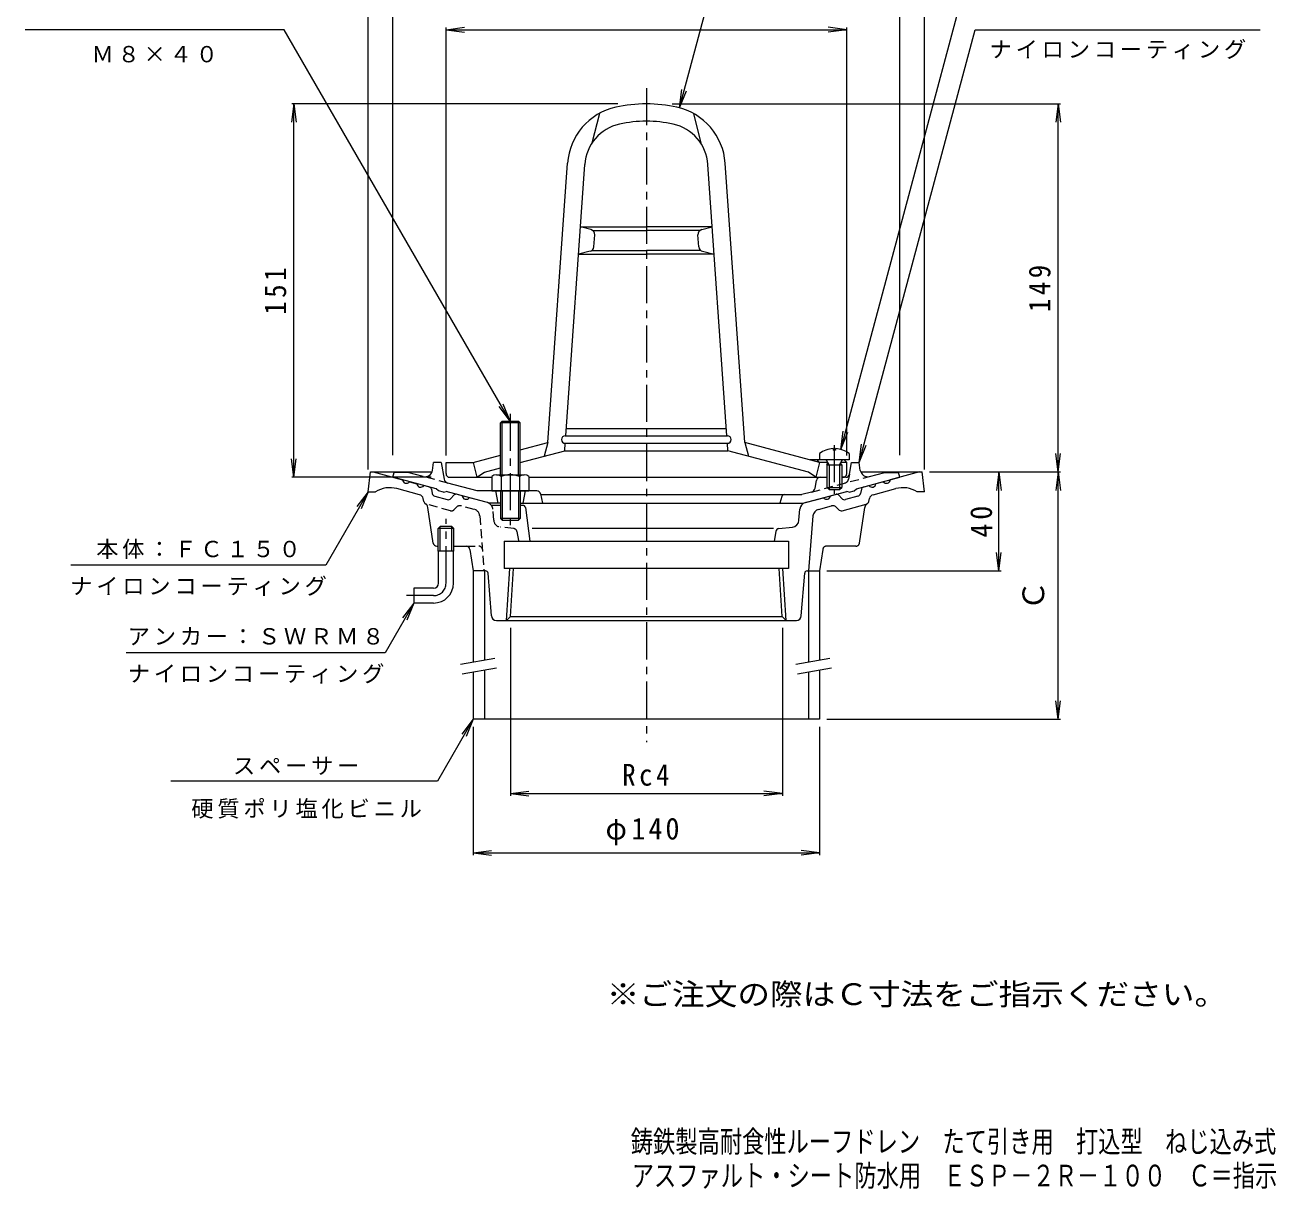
# Model space of a CAD drawing. Units: millimetres, scale not verified. Extents: x -283 to 222, y -346 to 389.
# Drawn here: x -283 to 222, y -346 to 125 of the extents above; entities that cross this region are included whole.
import ezdxf
from ezdxf.enums import TextEntityAlignment as Align

# ---------------------------------------------------------------- set-up
doc = ezdxf.new("R2010")
doc.units = ezdxf.units.MM
doc.header["$LTSCALE"] = 3
for name, pattern in [('CHAIN1', [8, 5, -1, 1, -1]), ('DASHED1', [1.8, 1.2, -0.6]), ('DOUBLE_CHAIN1', [8.8, 5, -1, 0.6, -0.6, 0.6, -1])]:
    doc.linetypes.add(name, pattern=pattern)
for name, color, linetype, lineweight in [('0-0', 3, 'Continuous', 9), ('0-1', 2, 'Continuous', 9), ('0-2', 6, 'Continuous', 5), ('0-3', 4, 'Continuous', 9), ('0-4', 7, 'Continuous', 9), ('0-5', 7, 'Continuous', 9)]:
    doc.layers.add(name, color=color, linetype=linetype, lineweight=lineweight)
doc.layers.add('F-4', color=2, linetype='Continuous')
doc.layers.add('F-5', color=2, linetype='Continuous')
doc.styles.add('ＭＳ ゴシック', font='')
doc.styles.get('ＭＳ ゴシック').set_extended_font_data('MS Gothic')

msp = doc.modelspace()

# ---------------------------------------------------------------- linework, layer by layer
at = {"layer": '0-0', "linetype": 'CHAIN1'}
for p, q in [((-32.1, 99.362), (-32.1, -165.138)), ((-113.1, -100.879), (-113.1, -74.879)), ((-118.1, -105.879), (-129.1, -105.879))]:
    msp.add_line(p, q, dxfattribs=at)
at = {"layer": '0-0'}
for p, q in [((-144.6, -63.879), (-143.6, -55.879)), ((-143.6, -55.879), (-118.764, -55.879)), ((-142.6, -55.879), (-130.744, -59.056)), ((-127.846, -59.833), (-124.949, -60.609)), ((54.564, -55.879), (79.4, -55.879)), ((63.647, -59.833), (60.749, -60.609)), ((78.4, -55.879), (66.544, -59.056)), ((80.4, -63.879), (79.4, -55.879)), ((-144.6, -63.879), (-141.6, -63.879)), ((-123.77, -65.066), (-132.958, -62.604)), ((-119.75, -62.002), (-122.051, -61.386)), ((-119.029, -62.767), (-118.667, -64.54)), ((-117.585, -65.688), (-112.615, -67.02)), ((-109.904, -65.213), (-111.104, -66.566)), ((-106.596, -65.527), (-108.897, -64.91)), ((42.396, -65.527), (44.697, -64.91)), ((45.704, -65.213), (46.904, -66.566)), ((53.385, -65.688), (48.415, -67.02)), ((54.829, -62.767), (54.467, -64.54)), ((55.55, -62.002), (57.851, -61.386)), ((59.57, -65.066), (68.758, -62.604)), ((80.4, -63.879), (77.4, -63.879)), ((-122.09, -67.764), (-122.328, -66.597)), ((-118.29, -84.599), (-120.428, -70.179)), ((-96.383, -68.263), (-103.698, -66.303)), ((-91.1, -69.379), (-94.745, -69.379)), ((-81.979, -69.379), (-83.1, -69.379)), ((-80.987, -70.251), (-79.229, -83.879)), ((32.183, -68.263), (39.498, -66.303)), ((37.483, -70.984), (42.747, -69.574)), ((45.552, -71.07), (44.761, -70.179)), ((47.062, -71.523), (56.808, -68.912)), ((57.89, -67.764), (58.129, -66.597)), ((29.611, -75.409), (29.969, -70.923)), ((35.269, -73.644), (33.498, -95.879)), ((-115.46, -77.879), (-116.275, -78.679)), ((-109.925, -78.679), (-116.275, -78.679)), ((-116.275, -87.879), (-116.275, -78.679)), ((-110.74, -77.879), (-115.46, -77.879)), ((-115.46, -87.879), (-115.46, -77.879)), ((-109.925, -78.679), (-110.74, -77.879)), ((-110.74, -87.879), (-110.74, -77.879)), ((-109.925, -87.879), (-109.925, -78.679)), ((19.298, -78.754), (-78.244, -78.754)), ((20.214, -79.999), (19.567, -83.879)), ((21.528, -78.754), (26.952, -78.153)), ((-116.806, -85.879), (-116.275, -85.879)), ((-109.925, -85.879), (-104.892, -85.879)), ((-89.6, -83.879), (-89.6, -94.879)), ((-89.6, -83.879), (25.4, -83.879)), ((25.4, -83.879), (25.4, -94.879)), ((-109.925, -87.879), (-116.275, -87.879)), ((-116.1, -100.879), (-116.1, -87.879)), ((-110.1, -100.879), (-110.1, -87.879)), ((-103.408, -87.157), (-102.1, -95.879)), ((-97.117, -95.879), (-102.1, -95.879)), ((25.4, -94.879), (-89.6, -94.879)), ((-88.615, -115.879), (-87.302, -94.879)), ((-87.037, -114.302), (-85.823, -94.879)), ((24.415, -115.879), (23.102, -94.879)), ((32.917, -95.879), (33.498, -95.879)), ((-94.747, -114.038), (-96.12, -96.8)), ((30.547, -114.038), (31.92, -96.8)), ((-126.1, -102.879), (-126.1, -108.879)), ((-118.1, -102.879), (-126.1, -102.879)), ((-118.1, -108.879), (-126.1, -108.879)), ((-92.753, -115.879), (28.553, -115.879)), ((-88.615, -115.879), (-87.037, -114.302)), ((24.415, -115.879), (22.837, -114.302))]:
    msp.add_line(p, q, dxfattribs=at)
at = {"layer": '0-0', "linetype": 'DASHED1'}
for p, q in [((-111.262, -71.523), (-121.008, -68.912)), ((-109.751, -71.07), (-108.961, -70.179)), ((-101.683, -70.984), (-106.947, -69.574)), ((-99.469, -73.644), (-97.698, -95.879)), ((-93.811, -75.409), (-94.169, -70.923)), ((-85.728, -78.754), (-91.151, -78.153)), ((-84.413, -79.999), (-83.767, -83.879)), ((-104.892, -85.879), (-99.88, -85.879))]:
    msp.add_line(p, q, dxfattribs=at)
at = {"layer": '0-0', "linetype": 'DOUBLE_CHAIN1'}
for p, q in [((54.09, -84.599), (56.228, -70.179)), ((52.606, -85.879), (40.692, -85.879)), ((39.208, -87.157), (37.9, -95.879)), ((33.498, -95.879), (37.9, -95.879))]:
    msp.add_line(p, q, dxfattribs=at)
at = {"layer": '0-0'}
msp.add_lwpolyline([(-87.037, -114.302), (22.837, -114.302), (21.624, -94.879)], dxfattribs=at)
for centre, radius, start, end in [((-129.134, -58.841), 1.625, 187.61929, 322.3797), ((-123.338, -60.394), 1.625, 187.62059, 322.37891), ((59.138, -60.394), 1.625, 217.62109, 352.37941), ((64.934, -58.841), 1.625, 217.6203, 352.38071), ((-135.805, -73.229), 11, 74.99997, 121.79021), ((-124.288, -66.998), 2, 11.56621, 75.0005), ((-120.009, -62.968), 1, 11.56641, 75.00078), ((-117.197, -64.239), 1.5, 191.5649, 254.99991), ((-109.156, -65.876), 1, 75.00023, 138.43498), ((-104.985, -65.311), 1.625, 187.62059, 322.38074), ((40.786, -65.311), 1.625, 217.61926, 352.37941), ((44.956, -65.876), 1, 41.56502, 104.99977), ((52.997, -64.239), 1.5, 285.00009, 348.4351), ((55.809, -62.968), 1, 104.99922, 168.43358), ((60.088, -66.998), 2, 104.9995, 168.43379), ((71.605, -73.229), 11, 58.20979, 105.00003), ((-120.62, -67.463), 1.5, 191.56628, 239.30832), ((-122.407, -70.473), 2, 8.43475, 59.30959), ((-112.226, -65.571), 1.5, 254.99991, 318.43558), ((-97.159, -71.161), 3, 36.43097, 74.99991), ((-81.979, -70.379), 1, 7.35265, 90), ((32.959, -71.161), 3, 105.00009, 175.44576), ((43.265, -71.505), 2, 41.56493, 105.00024), ((48.027, -65.571), 1.5, 221.56442, 285.00009), ((56.42, -67.463), 1.5, 284.99872, 348.43372), ((26.621, -75.171), 3, 276.33025, 355.4454), ((38.26, -73.882), 3, 105.00009, 175.4454), ((46.674, -70.074), 1.5, 221.56349, 284.99872), ((21.693, -80.245), 1.5, 96.32884, 170.53767), ((-116.806, -84.379), 1.5, 188.43515, 270), ((-104.892, -87.379), 1.5, 8.5307, 90), ((-97.117, -96.879), 1, 4.55455, 90), ((32.917, -96.879), 1, 90, 175.44545), ((-118.1, -100.879), 2, 270, 0), ((-118.1, -100.879), 8, 270, 0), ((-92.753, -113.879), 2, 184.55463, 270), ((28.553, -113.879), 2, 270, 355.44537)]:
    msp.add_arc(centre, radius, start, end, dxfattribs=at)
at = {"layer": '0-0', "linetype": 'DASHED1'}
for centre, radius, start, end in [((-120.62, -67.463), 1.5, 239.30832, 255.00128), ((-107.465, -71.505), 2, 74.99976, 138.43507), ((-97.159, -71.161), 3, 4.55424, 36.43097), ((-110.874, -70.074), 1.5, 255.00128, 318.43651), ((-102.46, -73.882), 3, 4.5546, 74.99991), ((-90.821, -75.171), 3, 184.5546, 263.66975), ((-85.893, -80.245), 1.5, 9.46233, 83.67116), ((-99.88, -87.379), 1.5, 4.55501, 90)]:
    msp.add_arc(centre, radius, start, end, dxfattribs=at)
at = {"layer": '0-0', "linetype": 'DOUBLE_CHAIN1'}
for centre, radius, start, end in [((58.207, -70.473), 2, 120.69041, 171.56525), ((40.692, -87.379), 1.5, 90, 171.4693), ((52.606, -84.379), 1.5, 270, 351.56464)]:
    msp.add_arc(centre, radius, start, end, dxfattribs=at)
at = {"layer": '0-0', "linetype": 'CHAIN1'}
msp.add_arc((-118.1, -100.879), 5, 270, 0, dxfattribs=at)
at = {"layer": '0-1', "color": 4}
for p, q in [((-90.423, -57.023), (-90.423, -35.379)), ((-83.776, -57.023), (-83.776, -35.379)), ((-91.1, -57.023), (-91.1, -36.056)), ((-83.1, -57.023), (-83.1, -36.056)), ((-94.6, -57.745), (-94.6, -63.523)), ((-92.724, -57.023), (-81.476, -57.023)), ((-90.847, -57.745), (-90.847, -63.523)), ((-83.353, -57.745), (-83.353, -63.523)), ((-79.6, -57.745), (-79.6, -63.523)), ((-94.6, -63.523), (-79.6, -63.523)), ((-91.1, -63.523), (-91.1, -74.703)), ((-90.423, -63.523), (-90.423, -75.379)), ((-83.776, -63.523), (-83.776, -75.379)), ((-83.1, -63.523), (-83.1, -74.703))]:
    msp.add_line(p, q, dxfattribs=at)
at = {"layer": '0-1', "color": 4, "linetype": 'CHAIN1'}
msp.add_line((-87.1, -32.379), (-87.1, -78.379), dxfattribs=at)
at = {"layer": '0-1'}
for p, q in [((-118.593, -55.242), (-118.1, -52.023)), ((-115.1, -52.023), (-118.1, -52.023)), ((-115.1, -52.023), (-113.832, -58.789)), ((50.005, -56.799), (50.9, -52.023)), ((50.9, -52.023), (53.9, -52.023)), ((54.393, -55.242), (53.9, -52.023)), ((-134.6, -58.023), (-134.1, -56.023)), ((-128.541, -56.023), (-134.1, -56.023)), ((-122.335, -57.686), (-128.541, -56.023)), ((-100.55, -63.523), (-112.384, -60.352)), ((36.123, -62.391), (36.68, -59.26)), ((48.531, -58.023), (46.9, -58.023)), ((58.135, -57.686), (64.341, -56.023)), ((64.341, -56.023), (69.9, -56.023)), ((70.4, -58.023), (69.9, -56.023)), ((-114.1, -64.034), (-113.1, -63.784)), ((-95.413, -68.523), (-113.1, -63.784)), ((-76.33, -63.523), (-100.55, -63.523)), ((-93.1, -63.523), (-92.1, -68.523)), ((-81.1, -63.523), (-82.1, -68.523)), ((-74.859, -64.729), (-74.1, -68.523)), ((-74.8, -65.023), (30.752, -65.023)), ((22.693, -65.748), (21.9, -68.523)), ((34.671, -63.973), (30.752, -65.023)), ((31.213, -68.523), (48.9, -63.784)), ((49.9, -64.034), (48.9, -63.784)), ((49.9, -64.034), (51.9, -63.498)), ((-91.1, -68.523), (-95.413, -68.523)), ((-83.1, -68.523), (31.213, -68.523))]:
    msp.add_line(p, q, dxfattribs=at)
at = {"layer": '0-1', "linetype": 'DASHED1'}
for p, q in [((-112.384, -60.352), (-122.335, -57.686)), ((34.671, -63.973), (58.135, -57.686)), ((50.005, -56.799), (49.632, -58.789))]:
    msp.add_line(p, q, dxfattribs=at)
at = {"layer": '0-1', "color": 4}
for points in [[(-83.1, -36.056), (-91.1, -36.056), (-90.423, -35.379), (-83.776, -35.379)], [(-83.1, -74.703), (-91.1, -74.703), (-90.423, -75.379), (-83.776, -75.379)]]:
    msp.add_lwpolyline(points, close=True, dxfattribs=at)
at = {"layer": '0-1'}
for points in [[(-114.1, -64.034), (-116.1, -63.498), (-117.1, -62.712), (-134.6, -58.023)], [(51.9, -63.498), (52.9, -62.712), (70.4, -58.023)]]:
    msp.add_lwpolyline(points, dxfattribs=at)
for centre, radius, start, end in [((-121.558, -54.788), 3, 254.99973, 351.29286), ((57.359, -54.788), 3, 188.70714, 285.00027), ((-111.866, -58.421), 2, 190.61488, 255.0005), ((38.157, -59.523), 1.5, 90, 169.91187), ((48.531, -56.523), 1.5, 270, 349.38435), ((-76.33, -65.023), 1.5, 11.31021, 90), ((23.654, -66.023), 1, 90, 164.05402), ((34.154, -62.041), 2, 284.9995, 349.91257)]:
    msp.add_arc(centre, radius, start, end, dxfattribs=at)
at = {"layer": '0-1', "color": 4}
for centre, radius, start, end in [((-92.724, -59.823), 2.8, 47.92557, 132.07463), ((-87.1, -67.112), 10.089, 68.19786, 111.80214), ((-81.476, -59.823), 2.8, 47.92572, 132.07428)]:
    msp.add_arc(centre, radius, start, end, dxfattribs=at)
at = {"layer": '0-1', "linetype": 'DASHED1'}
msp.add_arc((47.666, -58.421), 2, 284.9995, 349.38512, dxfattribs=at)
at = {"layer": '0-2'}
for p, q in [((-51.1, 89.117), (-54.1, 77.087)), ((-13.1, 89.117), (-10.1, 77.087)), ((-71.882, -43.926), (-63.989, 68.957)), ((-64.68, -41.283), (-57.006, 68.469)), ((0.48, -41.283), (-7.194, 68.469)), ((7.682, -43.926), (-0.211, 68.957)), ((-58.771, 43.217), (-32.1, 43.217)), ((-54.481, 42.128), (-58.771, 43.217)), ((-53.682, 41.717), (-32.1, 41.717)), ((-5.428, 43.217), (-32.1, 43.217)), ((-10.518, 41.717), (-32.1, 41.717)), ((-9.719, 42.128), (-5.428, 43.217)), ((-53.319, 35.173), (-52.978, 40.05)), ((-10.881, 35.173), (-11.222, 40.05)), ((-54.838, 33.37), (-59.541, 32.217)), ((-59.541, 32.217), (-32.1, 32.217)), ((-54.108, 33.717), (-32.1, 33.717)), ((-10.092, 33.717), (-32.1, 33.717)), ((-4.659, 32.217), (-32.1, 32.217)), ((-9.362, 33.37), (-4.659, 32.217)), ((-64.47, -38.283), (0.271, -38.283)), ((-83.1, -46.932), (-71.882, -43.926)), ((-71.882, -43.926), (-73.382, -49.504)), ((-65.1, -47.285), (-64.89, -44.283)), ((-64.89, -41.283), (0.69, -41.283)), ((-64.89, -44.283), (0.69, -44.283)), ((0.9, -47.285), (0.69, -44.283)), ((7.682, -43.926), (9.182, -49.504)), ((37.9, -52.023), (7.682, -43.926)), ((-102.1, -52.023), (-91.1, -49.076)), ((-83.1, -52.108), (-65.1, -47.285)), ((-65.1, -47.283), (0.9, -47.283)), ((33.4, -55.994), (0.9, -47.285)), ((37.9, -48.423), (37.9, -51.023)), ((43.421, -46.434), (43.421, -47.055)), ((44.379, -47.055), (43.421, -47.055)), ((44.379, -46.434), (44.379, -47.055)), ((49.9, -48.423), (49.9, -51.023)), ((-113.1, -56.523), (-113.1, -52.023)), ((-113.1, -52.023), (-102.1, -52.023)), ((-97.6, -55.994), (-91.1, -54.252)), ((49.9, -51.023), (34.168, -51.023)), ((37.9, -52.023), (36.9, -51.023)), ((41.208, -52.023), (37.9, -52.023)), ((41.77, -53.023), (40.718, -51.151)), ((40.9, -53.023), (41.341, -52.259)), ((40.9, -53.023), (46.9, -53.023)), ((40.9, -53.023), (40.9, -62.153)), ((41.77, -53.023), (41.77, -63.023)), ((46.03, -53.023), (47.082, -51.151)), ((46.03, -53.023), (46.03, -63.023)), ((46.9, -53.023), (46.459, -52.259)), ((48.9, -52.023), (46.592, -52.023)), ((46.9, -53.023), (46.9, -62.153)), ((48.9, -52.023), (47.9, -51.023)), ((48.9, -56.523), (48.9, -52.023)), ((-111.6, -58.023), (-94.6, -58.023)), ((-79.6, -58.023), (40.9, -58.023)), ((47.4, -58.023), (46.9, -58.023)), ((41.77, -63.023), (40.9, -62.153)), ((40.9, -62.153), (46.9, -62.153)), ((41.77, -63.023), (46.03, -63.023)), ((46.03, -63.023), (46.9, -62.153))]:
    msp.add_line(p, q, dxfattribs=at)
at = {"layer": '0-2', "linetype": 'CHAIN1'}
msp.add_line((43.9, -44.978), (43.9, -64.705), dxfattribs=at)
at = {"layer": '0-2'}
for points in [[(-102.1, -52.023), (-100.6, -58.023), (-97.6, -55.994)], [(37.9, -52.023), (36.4, -58.023), (33.4, -55.994)]]:
    msp.add_lwpolyline(points, dxfattribs=at)
for centre, radius, start, end in [((-39.049, 67.213), 25, 102.54309, 175.99998), ((-32.1, 35.977), 57, 90, 102.54308), ((-32.1, 35.977), 57, 77.45692, 90), ((-25.15, 67.213), 25, 4.00002, 77.45691), ((-39.049, 67.213), 18, 102.54309, 175.99998), ((-32.1, 35.977), 50, 90, 102.54308), ((-32.1, 35.977), 50, 77.45692, 90), ((-25.15, 67.213), 18, 4.00002, 77.45691), ((-54.973, 40.19), 2, 356.00018, 75.75797), ((-9.227, 40.19), 2, 104.24203, 183.99982), ((-55.314, 35.312), 2, 283.77217, 355.99979), ((-8.885, 35.312), 2, 184.00021, 256.22783), ((-64.89, -42.783), 1.5, 90, 270), ((0.69, -42.783), 1.5, 270, 90), ((43.9, -56.423), 10, 92.7457, 126.86987), ((43.9, -56.423), 10, 53.13013, 87.25409), ((40.5, -51.273), 0.25, 29.32918, 90), ((47.3, -51.273), 0.25, 90, 150.67082), ((-111.6, -56.523), 1.5, 180, 270), ((47.4, -56.523), 1.5, 270, 0)]:
    msp.add_arc(centre, radius, start, end, dxfattribs=at)
at = {"layer": '0-3'}
for p, q in [((-102.1, -95.879), (-102.1, -132.633)), ((-97.6, -95.879), (-102.1, -95.879)), ((-97.6, -95.879), (-97.6, -131.839)), ((33.4, -95.879), (33.4, -132.633)), ((33.4, -95.879), (37.9, -95.879)), ((37.9, -95.879), (37.9, -131.839)), ((-97.6, -135.901), (-97.6, -155.879)), ((37.9, -135.901), (37.9, -155.879)), ((-102.1, -136.694), (-102.1, -155.879)), ((33.4, -136.694), (33.4, -155.879)), ((37.9, -155.879), (-102.1, -155.879))]:
    msp.add_line(p, q, dxfattribs=at)
at = {"layer": '0-3', "color": 7}
for p, q in [((-107.213, -133.534), (-93.426, -131.103)), ((28.287, -133.534), (42.074, -131.103)), ((-106.519, -137.474), (-92.732, -135.042)), ((28.981, -137.474), (42.768, -135.042))]:
    msp.add_line(p, q, dxfattribs=at)
at = {"layer": '0-4'}
for p, q in [((-144.6, -54.879), (-144.6, 171.877)), ((80.4, -54.879), (80.4, 171.877)), ((-134.6, -49.023), (-134.6, 147.877)), ((70.4, -49.023), (70.4, 147.877)), ((-113.1, 122.977), (-105.664, 123.956)), ((-113.1, -49.171), (-113.1, 123.877)), ((-113.1, 122.977), (48.9, 122.977)), ((-113.1, 122.977), (-105.664, 121.998)), ((48.9, 122.977), (41.464, 123.956)), ((48.9, 122.977), (41.464, 121.998)), ((48.9, -49.171), (48.9, 123.877)), ((-174.6, 92.977), (-175.579, 85.541)), ((-43.592, 92.977), (-175.5, 92.977)), ((-174.6, -58.023), (-174.6, 92.977)), ((-174.6, 92.977), (-173.621, 85.541)), ((-21.718, 92.977), (135.3, 92.977)), ((134.4, 92.977), (133.421, 85.541)), ((134.4, -55.879), (134.4, 92.977)), ((134.4, 92.977), (135.379, 85.541)), ((134.4, -55.879), (133.421, -48.444)), ((134.4, -55.879), (135.379, -48.444)), ((-174.6, -58.023), (-175.579, -50.587)), ((-174.6, -58.023), (-173.621, -50.587)), ((-119.1, -58.023), (-175.5, -58.023)), ((82.4, -55.879), (135.3, -55.879)), ((110.4, -55.879), (109.421, -63.315)), ((110.4, -95.879), (110.4, -55.879)), ((110.4, -55.879), (111.379, -63.315)), ((134.4, -55.879), (133.421, -63.315)), ((134.4, -155.879), (134.4, -55.879)), ((134.4, -55.879), (135.379, -63.315)), ((110.4, -95.879), (109.421, -88.444)), ((110.4, -95.879), (111.379, -88.444)), ((40.9, -95.879), (111.3, -95.879)), ((-87.089, -118.879), (-87.089, -186.779)), ((22.889, -118.879), (22.889, -186.779)), ((134.4, -155.879), (133.421, -148.444)), ((134.4, -155.879), (135.379, -148.444)), ((40.9, -155.879), (135.3, -155.879)), ((-102.1, -158.879), (-102.1, -210.779)), ((37.9, -158.879), (37.9, -210.779)), ((-87.089, -185.879), (-79.653, -184.9)), ((-87.089, -185.879), (22.889, -185.879)), ((-87.089, -185.879), (-79.653, -186.858)), ((22.889, -185.879), (15.453, -184.9)), ((22.889, -185.879), (15.453, -186.858)), ((-102.1, -209.879), (-94.664, -208.9)), ((-102.1, -209.879), (37.9, -209.879)), ((-102.1, -209.879), (-94.664, -210.858)), ((37.9, -209.879), (30.464, -208.9)), ((37.9, -209.879), (30.464, -210.858))]:
    msp.add_line(p, q, dxfattribs=at)
at = {"layer": '0-5'}
for p, q in [((-18.68, 91.361), (10.692, 200.977)), ((46.488, -46.764), (101.616, 158.977)), ((-178.527, 122.977), (-283.318, 122.977)), ((-87.1, -35.379), (-178.527, 122.977)), ((-18.68, 91.361), (-17.701, 98.797)), ((-18.68, 91.361), (-15.81, 98.29)), ((-87.1, -35.379), (-91.666, -29.429)), ((-87.1, -35.379), (-89.97, -28.45)), ((46.488, -46.764), (47.467, -39.328)), ((46.488, -46.764), (49.358, -39.835)), ((53.9, -52.023), (54.879, -44.587)), ((53.9, -52.023), (56.77, -45.094)), ((-144.6, -63.879), (-161.754, -93.591)), ((-144.6, -63.879), (-149.166, -69.83)), ((-144.6, -63.879), (-147.47, -70.809)), ((-161.754, -93.591), (-264.833, -93.591)), ((-126.1, -108.879), (-137.729, -129.021)), ((-126.1, -108.879), (-130.665, -114.83)), ((-126.1, -108.879), (-128.97, -115.809)), ((-137.729, -129.021), (-242.387, -129.021)), ((-102.1, -155.879), (-116.534, -180.879)), ((-102.1, -155.879), (-106.666, -161.83)), ((-102.1, -155.879), (-104.97, -162.808)), ((-116.534, -180.879), (-224.425, -180.879))]:
    msp.add_line(p, q, dxfattribs=at)
msp.add_lwpolyline([(53.9, -52.023), (100.791, 122.977), (216.039, 122.977)], dxfattribs=at)

# ---------------------------------------------------------------- texts
at = {"layer": '0-4', "color": 2, "style": 'ＭＳ ゴシック'}
msp.add_text('Ｃ', height=8.798, rotation=90, dxfattribs=at).set_placement((131.4, -111.879), align=Align.BOTTOM_LEFT)
at = {"layer": '0-4', "color": 2, "char_height": 8.798, "attachment_point": 7, "style": 'ＭＳ ゴシック'}
for s, insert, rotation in [('\\T1.27;\\W0.9;151', (-177.6, 7.727), 90), ('\\T1.27;\\W0.9;149', (131.4, 8.799), 90), ('\\T1.27;\\W0.95;40', (107.994, -82.32), 91.289)]:
    msp.add_mtext(s, dxfattribs=dict(at, insert=insert, rotation=rotation))
for s, insert in [('\\T1.27;\\W0.9;Rc4', (-41.85, -182.879)), ('\\T1.21;\\W0.95;φ140', (-48.6, -206.879))]:
    msp.add_mtext(s, dxfattribs=dict(at, insert=insert))
at = {"layer": '0-5', "char_height": 6.598, "attachment_point": 7, "style": 'ＭＳ ゴシック'}
for s, insert in [('\\T1.17;Ｍ８×４０', (-256.423, 109.676)), ('\\T1.17;ナイロンコーティング', (106.665, 111.038)), ('\\T1.17;本体：ＦＣ１５０', (-254.543, -91.048)), ('\\T1.17;ナイロンコーティング', (-265.043, -106.012)), ('\\T1.17;アンカー：ＳＷＲＭ８', (-241.808, -125.964)), ('\\T1.17;ナイロンコーティング', (-241.808, -141.426)), ('\\T1.17;スペーサー', (-199.249, -178.399)), ('\\T1.17;硬質ポリ塩化ビニル', (-216.088, -196.049))]:
    msp.add_mtext(s, dxfattribs=dict(at, insert=insert))
at = {"layer": 'F-4', "style": 'ＭＳ ゴシック', "width": 0.75}
for s, p in [('鋳鉄製高耐食性ルーフドレン\u3000たて引き用\u3000打込型\u3000ねじ込み式', (-38.405, -333.666)), ('アスファルト・シート防水用\u3000ＥＳＰ－２Ｒ－１００\u3000Ｃ＝指示', (-38.009, -347.433))]:
    msp.add_text(s, height=8.798, dxfattribs=at).set_placement(p, align=Align.BOTTOM_LEFT)
at = {"layer": 'F-5', "style": 'ＭＳ ゴシック', "width": 1.1}
msp.add_text('※ご注文の際はＣ寸法をご指示ください。', height=8.798, dxfattribs=at).set_placement((-48.111, -274.08), align=Align.BOTTOM_LEFT)

doc.saveas('drawing.dxf')
